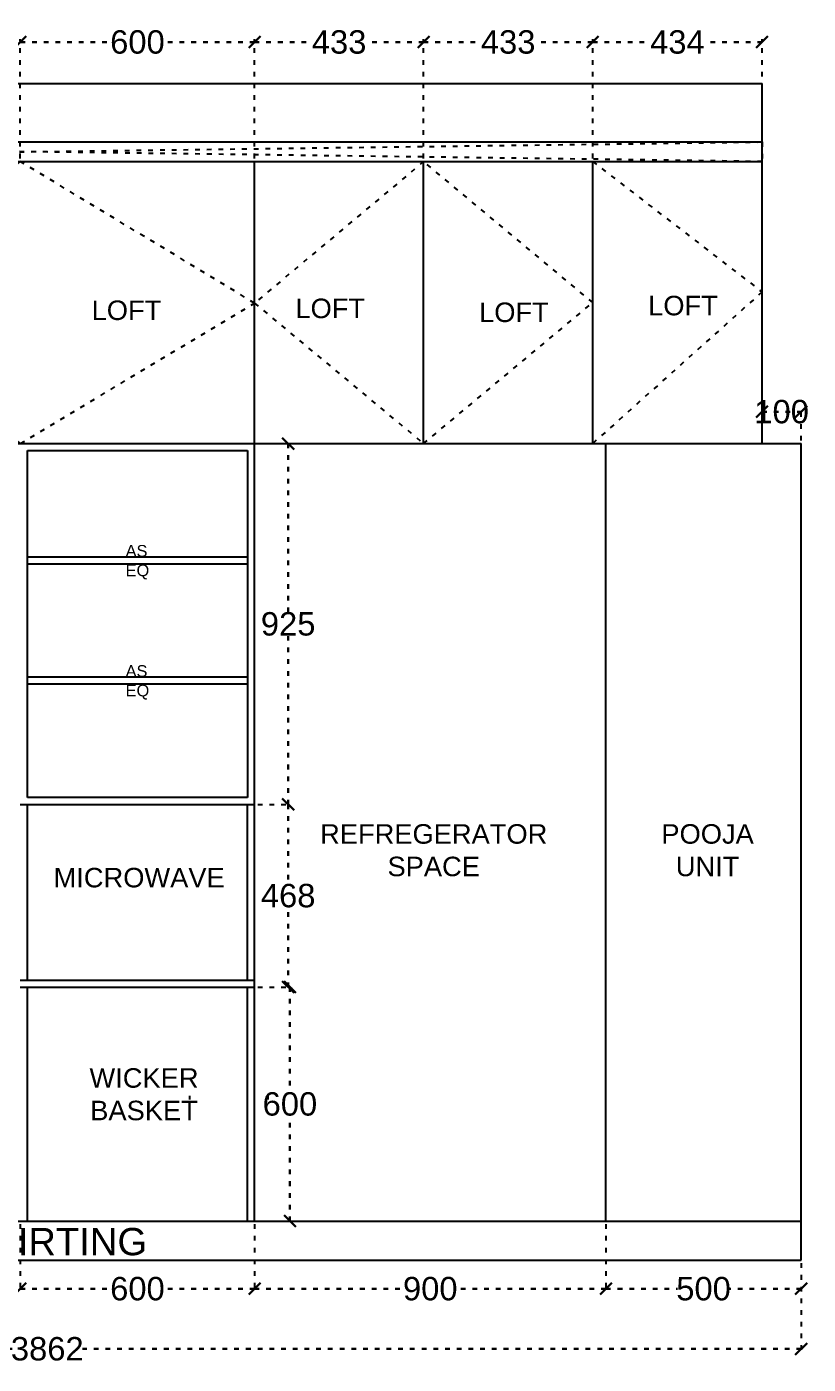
# Model space of a CAD drawing. Header units: millimetres. Extents: x 220712 to 1505573, y -354410 to 241923.
# Drawn here: x 248304 to 250306, y 90186 to 93614 of the extents above; entities that cross this region are included whole.
import ezdxf

# ---------------------------------------------------------------- set-up
doc = ezdxf.new("R2010")
doc.units = ezdxf.units.MM
doc.header["$MEASUREMENT"] = 0
doc.linetypes.add('ACAD_ISO03W100', pattern=[30, 12, -18])
doc.layers.add('Walls', color=253, linetype='Continuous')
doc.layers.add('Words', color=7, linetype='Continuous')
doc.styles.get("Standard").update_dxf_attribs({"font": 'arial.ttf'})
doc.dimstyles.get("Standard").update_dxf_attribs({"dimtxt": 60, "dimasz": 30, "dimexe": 7.75, "dimexo": 8.13, "dimgap": 0.63, "dimtad": 0, "dimtih": 1, "dimtoh": 1, "dimdec": 0, "dimzin": 0, "dimtxsty": 'Standard', "dimblk": 'OBLIQUE', "dimcen": 2.25, "dimclrd": 1, "dimclre": 1, "dimclrt": 1, "dimadec": 0, "dimazin": 0, "dimtfac": 1, "dimtdec": 0, "dimtofl": 0, "dimtmove": 0, "dimatfit": 3, "dimfxl": 1, "dimtolj": 1, "dimtzin": 0, "dimlwd": 30, "dimarcsym": 0})

# ---------------------------------------------------------------- blocks, each defined once
blk = doc.blocks.new('_Oblique')
at = {"color": 0, "linetype": 'ByBlock', "lineweight": -2}
blk.add_line((-0.5, -0.5), (0.5, 0.5), dxfattribs=at)
blk = doc.blocks.new('*D1745')
at = {"layer": 'Defpoints', "color": 0, "linetype": 'ACAD_ISO03W100', "transparency": 16777216}
for p in [(249787.5, 90553), (250287.5, 90453), (250287.5, 90379.5)]:
    blk.add_point(p, dxfattribs=at)
at = {"layer": 'Walls', "color": 1, "linetype": 'ACAD_ISO03W100', "lineweight": -2, "transparency": 16777216}
for p, q in [((249787.5, 90544.9), (249787.5, 90371.8)), ((250287.5, 90444.9), (250287.5, 90371.8))]:
    blk.add_line(p, q, dxfattribs=at)
at = {"layer": 'Walls', "color": 1, "linetype": 'ACAD_ISO03W100', "lineweight": 30, "transparency": 16777216}
for p, q in [((249787.5, 90379.5), (249970.7, 90379.5)), ((250287.5, 90379.5), (250104.3, 90379.5))]:
    blk.add_line(p, q, dxfattribs=at)
at = {"layer": 'Walls', "color": 1, "linetype": 'ACAD_ISO03W100', "lineweight": 30, "transparency": 16777216, "xscale": 30, "yscale": 30, "zscale": 30, "rotation": 180}
blk.add_blockref('_Oblique', (249787.5, 90379.5), dxfattribs=at)
at = {"layer": 'Walls', "color": 1, "linetype": 'ACAD_ISO03W100', "lineweight": 30, "transparency": 16777216, "xscale": 30, "yscale": 30, "zscale": 30}
blk.add_blockref('_Oblique', (250287.5, 90379.5), dxfattribs=at)
at = {"layer": 'Walls', "color": 1, "linetype": 'ACAD_ISO03W100', "transparency": 16777216, "insert": (250037.5, 90379.5), "char_height": 60, "attachment_point": 5}
blk.add_mtext('\\A1;500', dxfattribs=at)
blk = doc.blocks.new('*D1739')
at = {"layer": 'Defpoints', "color": 0, "linetype": 'ACAD_ISO03W100', "transparency": 16777216}
for p in [(248287.5, 90553), (248887.5, 90553), (248887.5, 90379.5)]:
    blk.add_point(p, dxfattribs=at)
at = {"layer": 'Walls', "color": 1, "linetype": 'ACAD_ISO03W100', "lineweight": -2, "transparency": 16777216}
for p, q in [((248287.5, 90544.9), (248287.5, 90371.7)), ((248887.5, 90544.9), (248887.5, 90371.7))]:
    blk.add_line(p, q, dxfattribs=at)
at = {"layer": 'Walls', "color": 1, "linetype": 'ACAD_ISO03W100', "lineweight": 30, "transparency": 16777216}
for p, q in [((248287.5, 90379.5), (248520.5, 90379.5)), ((248887.5, 90379.5), (248654.5, 90379.5))]:
    blk.add_line(p, q, dxfattribs=at)
at = {"layer": 'Walls', "color": 1, "linetype": 'ACAD_ISO03W100', "lineweight": 30, "transparency": 16777216, "xscale": 30, "yscale": 30, "zscale": 30, "rotation": 180}
blk.add_blockref('_Oblique', (248287.5, 90379.5), dxfattribs=at)
at = {"layer": 'Walls', "color": 1, "linetype": 'ACAD_ISO03W100', "lineweight": 30, "transparency": 16777216, "xscale": 30, "yscale": 30, "zscale": 30}
blk.add_blockref('_Oblique', (248887.5, 90379.5), dxfattribs=at)
at = {"layer": 'Walls', "color": 1, "linetype": 'ACAD_ISO03W100', "transparency": 16777216, "insert": (248587.5, 90379.5), "char_height": 60, "attachment_point": 5}
blk.add_mtext('\\A1;600', dxfattribs=at)
blk = doc.blocks.new('*D1740')
at = {"layer": 'Defpoints', "color": 0, "linetype": 'ACAD_ISO03W100', "transparency": 16777216}
for p in [(246425.5, 90453), (250287.5, 90453), (250287.5, 90225.5)]:
    blk.add_point(p, dxfattribs=at)
at = {"layer": 'Walls', "color": 1, "linetype": 'ACAD_ISO03W100', "lineweight": -2, "transparency": 16777216}
for p, q in [((246425.5, 90444.9), (246425.5, 90217.8)), ((250287.5, 90444.9), (250287.5, 90217.8))]:
    blk.add_line(p, q, dxfattribs=at)
at = {"layer": 'Walls', "color": 1, "linetype": 'ACAD_ISO03W100', "lineweight": 30, "transparency": 16777216}
for p, q in [((246425.5, 90225.5), (248266.6, 90225.5)), ((250287.5, 90225.5), (248446.4, 90225.5))]:
    blk.add_line(p, q, dxfattribs=at)
at = {"layer": 'Walls', "color": 1, "linetype": 'ACAD_ISO03W100', "lineweight": 30, "transparency": 16777216, "xscale": 30, "yscale": 30, "zscale": 30, "rotation": 180}
blk.add_blockref('_Oblique', (246425.5, 90225.5), dxfattribs=at)
at = {"layer": 'Walls', "color": 1, "linetype": 'ACAD_ISO03W100', "lineweight": 30, "transparency": 16777216, "xscale": 30, "yscale": 30, "zscale": 30}
blk.add_blockref('_Oblique', (250287.5, 90225.5), dxfattribs=at)
at = {"layer": 'Walls', "color": 1, "linetype": 'ACAD_ISO03W100', "transparency": 16777216, "insert": (248356.5, 90225.5), "char_height": 60, "attachment_point": 5}
blk.add_mtext('\\A1;3862', dxfattribs=at)
blk = doc.blocks.new('*D1756')
at = {"layer": 'Defpoints', "color": 0, "linetype": 'ACAD_ISO03W100', "transparency": 16777216}
for p in [(250287.5, 92627.5), (250187.5, 92546), (250287.5, 92546)]:
    blk.add_point(p, dxfattribs=at)
at = {"layer": 'Walls', "color": 1, "linetype": 'ACAD_ISO03W100', "lineweight": -2, "transparency": 16777216}
for p, q in [((250187.5, 92554.13), (250187.5, 92635.25)), ((250287.5, 92554.13), (250287.5, 92635.25))]:
    blk.add_line(p, q, dxfattribs=at)
at = {"layer": 'Walls', "color": 1, "linetype": 'ACAD_ISO03W100', "lineweight": 30, "transparency": 16777216}
blk.add_line((250187.5, 92627.5), (250287.5, 92627.5), dxfattribs=at)
at = {"layer": 'Walls', "color": 1, "linetype": 'ACAD_ISO03W100', "lineweight": 30, "transparency": 16777216, "xscale": 30, "yscale": 30, "zscale": 30, "rotation": 180}
blk.add_blockref('_Oblique', (250187.5, 92627.5), dxfattribs=at)
at = {"layer": 'Walls', "color": 1, "linetype": 'ACAD_ISO03W100', "lineweight": 30, "transparency": 16777216, "xscale": 30, "yscale": 30, "zscale": 30}
blk.add_blockref('_Oblique', (250287.5, 92627.5), dxfattribs=at)
at = {"layer": 'Walls', "color": 1, "linetype": 'ACAD_ISO03W100', "transparency": 16777216, "insert": (250237.5, 92627.5), "char_height": 60, "attachment_point": 5}
blk.add_mtext('\\A1;100', dxfattribs=at)
blk = doc.blocks.new('*D1737')
at = {"layer": 'Defpoints', "color": 0, "linetype": 'ACAD_ISO03W100', "transparency": 16777216}
for p in [(248887.5, 93575), (248287.5, 93269), (248887.5, 93269)]:
    blk.add_point(p, dxfattribs=at)
at = {"layer": 'Walls', "color": 1, "linetype": 'ACAD_ISO03W100', "lineweight": -2, "transparency": 16777216}
for p, q in [((248287.5, 93277.1), (248287.5, 93582.7)), ((248887.5, 93277.1), (248887.5, 93582.7))]:
    blk.add_line(p, q, dxfattribs=at)
at = {"layer": 'Walls', "color": 1, "linetype": 'ACAD_ISO03W100', "lineweight": 30, "transparency": 16777216}
for p, q in [((248287.5, 93575), (248520.5, 93575)), ((248887.5, 93575), (248654.5, 93575))]:
    blk.add_line(p, q, dxfattribs=at)
at = {"layer": 'Walls', "color": 1, "linetype": 'ACAD_ISO03W100', "lineweight": 30, "transparency": 16777216, "xscale": 30, "yscale": 30, "zscale": 30, "rotation": 180}
blk.add_blockref('_Oblique', (248287.5, 93575), dxfattribs=at)
at = {"layer": 'Walls', "color": 1, "linetype": 'ACAD_ISO03W100', "lineweight": 30, "transparency": 16777216, "xscale": 30, "yscale": 30, "zscale": 30}
blk.add_blockref('_Oblique', (248887.5, 93575), dxfattribs=at)
at = {"layer": 'Walls', "color": 1, "linetype": 'ACAD_ISO03W100', "transparency": 16777216, "insert": (248587.5, 93575), "char_height": 60, "attachment_point": 5}
blk.add_mtext('\\A1;600', dxfattribs=at)
blk = doc.blocks.new('*D1738')
at = {"layer": 'Defpoints', "color": 0, "linetype": 'ACAD_ISO03W100', "transparency": 16777216}
for p in [(248887.5, 93575), (248887.5, 93269), (249320.5, 93269)]:
    blk.add_point(p, dxfattribs=at)
at = {"layer": 'Walls', "color": 1, "linetype": 'ACAD_ISO03W100', "lineweight": -2, "transparency": 16777216}
for p, q in [((248887.5, 93277.1), (248887.5, 93582.8)), ((249320.5, 93277.1), (249320.5, 93582.8))]:
    blk.add_line(p, q, dxfattribs=at)
at = {"layer": 'Walls', "color": 1, "linetype": 'ACAD_ISO03W100', "lineweight": 30, "transparency": 16777216}
for p, q in [((248887.5, 93575), (249035.9, 93575)), ((249320.5, 93575), (249172.1, 93575))]:
    blk.add_line(p, q, dxfattribs=at)
at = {"layer": 'Walls', "color": 1, "linetype": 'ACAD_ISO03W100', "lineweight": 30, "transparency": 16777216, "xscale": 30, "yscale": 30, "zscale": 30, "rotation": 180}
blk.add_blockref('_Oblique', (248887.5, 93575), dxfattribs=at)
at = {"layer": 'Walls', "color": 1, "linetype": 'ACAD_ISO03W100', "lineweight": 30, "transparency": 16777216, "xscale": 30, "yscale": 30, "zscale": 30}
blk.add_blockref('_Oblique', (249320.5, 93575), dxfattribs=at)
at = {"layer": 'Walls', "color": 1, "linetype": 'ACAD_ISO03W100', "transparency": 16777216, "insert": (249104, 93575), "char_height": 60, "attachment_point": 5}
blk.add_mtext('\\A1;433', dxfattribs=at)
blk = doc.blocks.new('*D1750')
at = {"layer": 'Defpoints', "color": 0, "linetype": 'ACAD_ISO03W100', "transparency": 16777216}
for p in [(248887.5, 91153), (248978, 91153), (248887.5, 90553)]:
    blk.add_point(p, dxfattribs=at)
at = {"layer": 'Walls', "color": 1, "linetype": 'ACAD_ISO03W100', "lineweight": -2, "transparency": 16777216}
for p, q in [((248895.6, 91153), (248985.8, 91153)), ((248895.6, 90553), (248985.8, 90553))]:
    blk.add_line(p, q, dxfattribs=at)
at = {"layer": 'Walls', "color": 1, "linetype": 'ACAD_ISO03W100', "lineweight": 30, "transparency": 16777216}
for p, q in [((248978, 91153), (248978, 90884.3)), ((248978, 90553), (248978, 90821.7))]:
    blk.add_line(p, q, dxfattribs=at)
at = {"layer": 'Walls', "color": 1, "linetype": 'ACAD_ISO03W100', "lineweight": 30, "transparency": 16777216, "xscale": 30, "yscale": 30, "zscale": 30}
for p, rotation in [((248978, 91153), 90), ((248978, 90553), 270)]:
    blk.add_blockref('_Oblique', p, dxfattribs=dict(at, rotation=rotation))
at = {"layer": 'Walls', "color": 1, "linetype": 'ACAD_ISO03W100', "transparency": 16777216, "insert": (248978, 90853), "char_height": 60, "attachment_point": 5}
blk.add_mtext('\\A1;600', dxfattribs=at)
blk = doc.blocks.new('*D1751')
at = {"layer": 'Defpoints', "color": 0, "linetype": 'ACAD_ISO03W100', "transparency": 16777216}
for p in [(248887.5, 91621), (248973.5, 91621), (248887.5, 91153)]:
    blk.add_point(p, dxfattribs=at)
at = {"layer": 'Walls', "color": 1, "linetype": 'ACAD_ISO03W100', "lineweight": -2, "transparency": 16777216}
for p, q in [((248895.6, 91621), (248981.3, 91621)), ((248895.6, 91153), (248981.3, 91153))]:
    blk.add_line(p, q, dxfattribs=at)
at = {"layer": 'Walls', "color": 1, "linetype": 'ACAD_ISO03W100', "lineweight": 30, "transparency": 16777216}
for p, q in [((248973.5, 91621), (248973.5, 91418.3)), ((248973.5, 91153), (248973.5, 91355.7))]:
    blk.add_line(p, q, dxfattribs=at)
at = {"layer": 'Walls', "color": 1, "linetype": 'ACAD_ISO03W100', "lineweight": 30, "transparency": 16777216, "xscale": 30, "yscale": 30, "zscale": 30}
for p, rotation in [((248973.5, 91621), 90), ((248973.5, 91153), 270)]:
    blk.add_blockref('_Oblique', p, dxfattribs=dict(at, rotation=rotation))
at = {"layer": 'Walls', "color": 1, "linetype": 'ACAD_ISO03W100', "transparency": 16777216, "insert": (248973.5, 91387), "char_height": 60, "attachment_point": 5}
blk.add_mtext('\\A1;468', dxfattribs=at)
blk = doc.blocks.new('*D1744')
at = {"layer": 'Defpoints', "color": 0, "linetype": 'ACAD_ISO03W100', "transparency": 16777216}
for p in [(248887.5, 92546), (248973.5, 92546), (248887.5, 91621)]:
    blk.add_point(p, dxfattribs=at)
at = {"layer": 'Walls', "color": 1, "linetype": 'ACAD_ISO03W100', "lineweight": -2, "transparency": 16777216}
for p, q in [((248895.6, 92546), (248981.3, 92546)), ((248895.6, 91621), (248981.3, 91621))]:
    blk.add_line(p, q, dxfattribs=at)
at = {"layer": 'Walls', "color": 1, "linetype": 'ACAD_ISO03W100', "lineweight": 30, "transparency": 16777216}
for p, q in [((248973.5, 92546), (248973.5, 92114.8)), ((248973.5, 91621), (248973.5, 92052.2))]:
    blk.add_line(p, q, dxfattribs=at)
at = {"layer": 'Walls', "color": 1, "linetype": 'ACAD_ISO03W100', "lineweight": 30, "transparency": 16777216, "xscale": 30, "yscale": 30, "zscale": 30}
for p, rotation in [((248973.5, 92546), 90), ((248973.5, 91621), 270)]:
    blk.add_blockref('_Oblique', p, dxfattribs=dict(at, rotation=rotation))
at = {"layer": 'Walls', "color": 1, "linetype": 'ACAD_ISO03W100', "transparency": 16777216, "insert": (248973.5, 92083.5), "char_height": 60, "attachment_point": 5}
blk.add_mtext('\\A1;925', dxfattribs=at)
blk = doc.blocks.new('*D1743')
at = {"layer": 'Defpoints', "color": 0, "linetype": 'ACAD_ISO03W100', "transparency": 16777216}
for p in [(248887.5, 90553), (249787.5, 90553), (249787.5, 90379.5)]:
    blk.add_point(p, dxfattribs=at)
at = {"layer": 'Walls', "color": 1, "linetype": 'ACAD_ISO03W100', "lineweight": -2, "transparency": 16777216}
for p, q in [((248887.5, 90544.9), (248887.5, 90371.8)), ((249787.5, 90544.9), (249787.5, 90371.8))]:
    blk.add_line(p, q, dxfattribs=at)
at = {"layer": 'Walls', "color": 1, "linetype": 'ACAD_ISO03W100', "lineweight": 30, "transparency": 16777216}
for p, q in [((248887.5, 90379.5), (249270.7, 90379.5)), ((249787.5, 90379.5), (249404.3, 90379.5))]:
    blk.add_line(p, q, dxfattribs=at)
at = {"layer": 'Walls', "color": 1, "linetype": 'ACAD_ISO03W100', "lineweight": 30, "transparency": 16777216, "xscale": 30, "yscale": 30, "zscale": 30, "rotation": 180}
blk.add_blockref('_Oblique', (248887.5, 90379.5), dxfattribs=at)
at = {"layer": 'Walls', "color": 1, "linetype": 'ACAD_ISO03W100', "lineweight": 30, "transparency": 16777216, "xscale": 30, "yscale": 30, "zscale": 30}
blk.add_blockref('_Oblique', (249787.5, 90379.5), dxfattribs=at)
at = {"layer": 'Walls', "color": 1, "linetype": 'ACAD_ISO03W100', "transparency": 16777216, "insert": (249337.5, 90379.5), "char_height": 60, "attachment_point": 5}
blk.add_mtext('\\A1;900', dxfattribs=at)
blk = doc.blocks.new('*D1747')
at = {"layer": 'Defpoints', "color": 0, "linetype": 'ACAD_ISO03W100', "transparency": 16777216}
for p in [(249753.5, 93575), (249320.5, 93269), (249753.5, 93269)]:
    blk.add_point(p, dxfattribs=at)
at = {"layer": 'Walls', "color": 1, "linetype": 'ACAD_ISO03W100', "lineweight": -2, "transparency": 16777216}
for p, q in [((249320.5, 93277.1), (249320.5, 93582.8)), ((249753.5, 93277.1), (249753.5, 93582.8))]:
    blk.add_line(p, q, dxfattribs=at)
at = {"layer": 'Walls', "color": 1, "linetype": 'ACAD_ISO03W100', "lineweight": 30, "transparency": 16777216}
for p, q in [((249320.5, 93575), (249468.9, 93575)), ((249753.5, 93575), (249605.1, 93575))]:
    blk.add_line(p, q, dxfattribs=at)
at = {"layer": 'Walls', "color": 1, "linetype": 'ACAD_ISO03W100', "lineweight": 30, "transparency": 16777216, "xscale": 30, "yscale": 30, "zscale": 30, "rotation": 180}
blk.add_blockref('_Oblique', (249320.5, 93575), dxfattribs=at)
at = {"layer": 'Walls', "color": 1, "linetype": 'ACAD_ISO03W100', "lineweight": 30, "transparency": 16777216, "xscale": 30, "yscale": 30, "zscale": 30}
blk.add_blockref('_Oblique', (249753.5, 93575), dxfattribs=at)
at = {"layer": 'Walls', "color": 1, "linetype": 'ACAD_ISO03W100', "transparency": 16777216, "insert": (249537, 93575), "char_height": 60, "attachment_point": 5}
blk.add_mtext('\\A1;433', dxfattribs=at)
blk = doc.blocks.new('*D1748')
at = {"layer": 'Defpoints', "color": 0, "linetype": 'ACAD_ISO03W100', "transparency": 16777216}
for p in [(250187.5, 93575), (249753.5, 93269), (250187.5, 93269)]:
    blk.add_point(p, dxfattribs=at)
at = {"layer": 'Walls', "color": 1, "linetype": 'ACAD_ISO03W100', "lineweight": -2, "transparency": 16777216}
for p, q in [((249753.5, 93277.13), (249753.5, 93582.75)), ((250187.5, 93277.13), (250187.5, 93582.75))]:
    blk.add_line(p, q, dxfattribs=at)
at = {"layer": 'Walls', "color": 1, "linetype": 'ACAD_ISO03W100', "lineweight": 30, "transparency": 16777216}
for p, q in [((249753.5, 93575), (249902.503015, 93575)), ((250187.5, 93575), (250038.496985, 93575))]:
    blk.add_line(p, q, dxfattribs=at)
at = {"layer": 'Walls', "color": 1, "linetype": 'ACAD_ISO03W100', "lineweight": 30, "transparency": 16777216, "xscale": 30, "yscale": 30, "zscale": 30, "rotation": 180}
blk.add_blockref('_Oblique', (249753.5, 93575), dxfattribs=at)
at = {"layer": 'Walls', "color": 1, "linetype": 'ACAD_ISO03W100', "lineweight": 30, "transparency": 16777216, "xscale": 30, "yscale": 30, "zscale": 30}
blk.add_blockref('_Oblique', (250187.5, 93575), dxfattribs=at)
at = {"layer": 'Walls', "color": 1, "linetype": 'ACAD_ISO03W100', "transparency": 16777216, "insert": (249970.5, 93575), "char_height": 60, "attachment_point": 5}
blk.add_mtext('\\A1;434', dxfattribs=at)

msp = doc.modelspace()

# ---------------------------------------------------------------- linework, layer by layer
at = {"layer": 'Walls', "color": 18, "true_color": 0x000000}
for p, q in [((246275.5, 93469), (250187.5, 93469)), ((250187.5, 92546), (250187.5, 93469)), ((246275.5, 93319), (250187.5, 93319)), ((246425.5, 93269), (250187.5, 93269)), ((246275.5, 90453), (250287.5, 90453))]:
    msp.add_line(p, q, dxfattribs=at)
at = {"layer": 'Walls', "color": 159, "true_color": 0x22346e}
for p, q in [((248887.5, 90553), (248887.5, 93269)), ((248887.5, 90553), (248887.5, 93269)), ((249320.5, 92546), (249320.5, 93269)), ((249753.5, 92546), (249753.5, 93269)), ((246425.5, 92546), (250287.5, 92546)), ((249787.5, 90553), (249787.5, 92546)), ((250287.5, 90453), (250287.5, 92546)), ((248305.5, 92528), (248869.5, 92528)), ((248305.5, 91639), (248305.5, 92528)), ((248869.5, 92528), (248869.5, 91639)), ((248869.5, 92255), (248305.5, 92255)), ((248869.5, 92237), (248305.5, 92237)), ((248869.5, 91947), (248305.5, 91947)), ((248869.5, 91929), (248305.5, 91929)), ((248869.5, 91639), (248305.5, 91639)), ((248287.5, 91621), (248887.5, 91621)), ((248305.5, 91171), (248305.5, 91621)), ((248869.5, 91171), (248869.5, 91621)), ((248287.5, 91171), (248887.5, 91171)), ((248287.5, 91153), (248887.5, 91153)), ((248305.5, 90553), (248305.5, 91153)), ((248869.5, 90553), (248869.5, 91153)), ((248722, 90864.5), (248722, 90874.5)), ((248922, 90864.5), (248922, 90874.5)), ((246425.5, 90553), (250287.5, 90553))]:
    msp.add_line(p, q, dxfattribs=at)
at = {"layer": 'Walls', "color": 240, "linetype": 'ACAD_ISO03W100', "true_color": 0xed1f24}
msp.add_lwpolyline([(246425.5, 93269), (250187.5, 93319), (250187.5, 93269), (246425.5, 93319)], dxfattribs=at)
at = {"layer": 'Walls', "color": 9, "linetype": 'ACAD_ISO03W100', "true_color": 0xc7c8ca}
for points in [[(248287.5, 93269), (247837.5, 92861), (248287.5, 92546), (248887.5, 92906), (248287.5, 93269)], [(249320.5, 93269), (248887.5, 92906), (249320.5, 92546), (249753.5, 92907.5), (249320.5, 93269)], [(249753.5, 93269), (250187.5, 92934.5), (249753.5, 92546)]]:
    msp.add_lwpolyline(points, dxfattribs=at)

# ---------------------------------------------------------------- texts
at = {"color": 7, "char_height": 50, "attachment_point": 1}
for s, insert in [('\\pxqc;LOFT', (248328, 92912.7)), ('\\pxqc;LOFT', (248850, 92917.5)), ('\\pxqc;LOFT', (249320.5, 92907.5)), ('\\pxqc;LOFT', (249753.5, 92924.7)), ('\\pxqc;REFREGERATOR\\PSPACE', (249115, 91570.4)), ('\\pxqc;POOJA\\PUNIT', (249816.5, 91570.4)), ('\\pxqc;MICROWAVE', (248360.5, 91458.4)), ('\\pxqc;WICKER BASKET', (248373, 90944.9))]:
    msp.add_mtext_dynamic_manual_height_columns(s, width=462.73, gutter_width=1213, heights=[0], dxfattribs=dict(at, insert=insert))
at = {"insert": (248150.5, 90535.5), "char_height": 70, "attachment_point": 1}
msp.add_mtext_dynamic_manual_height_columns('SKIRTING', width=1609.978, gutter_width=12.5, heights=[0], dxfattribs=at)
at = {"layer": 'Words', "color": 0, "char_height": 30, "attachment_point": 1}
for insert in [(248557.2, 92286), (248557.2, 91978)]:
    msp.add_mtext_dynamic_manual_height_columns('AS\\PEQ', width=1178.022, gutter_width=866.4, heights=[0], dxfattribs=dict(at, insert=insert))

# ---------------------------------------------------------------- dimensions: what is measured, and where the dimension line sits
at = {"layer": 'Walls', "color": 9, "linetype": 'ACAD_ISO03W100', "true_color": 0xc7c8ca}
for base, p1, p2, picture, middle in [((248887.5, 93575), (248287.5, 93269), (248887.5, 93269), '*D1737', (248587.5, 93575)), ((248887.5, 93575), (249320.5, 93269), (248887.5, 93269), '*D1738', (249104, 93575)), ((249753.5, 93575), (249320.5, 93269), (249753.5, 93269), '*D1747', (249537, 93575)), ((250187.5, 93575), (249753.5, 93269), (250187.5, 93269), '*D1748', (249970.5, 93575)), ((248887.5, 90379.5), (248287.5, 90553), (248887.5, 90553), '*D1739', (248587.5, 90379.5)), ((250287.5, 90225.5), (246425.5, 90453), (250287.5, 90453), '*D1740', (248356.5, 90225.5))]:
    dim = msp.add_linear_dim(base=base, p1=p1, p2=p2, dimstyle='Standard', dxfattribs=at)
    dim.commit()
    dim.dimension.update_dxf_attribs({"geometry": picture, "text_midpoint": middle})
dim = msp.add_linear_dim(base=(250287.5, 92627.5), p1=(250187.5, 92546), p2=(250287.5, 92546), dimstyle='Standard', dxfattribs=at)
dim.commit()
dim.dimension.update_dxf_attribs({"geometry": '*D1756', "text_midpoint": (250237.5, 92627.5), "dimtype": 160})
for base, p1, p2, picture, middle in [((248973.5, 92546), (248887.5, 91621), (248887.5, 92546), '*D1744', (248973.5, 92083.5)), ((248973.5, 91621), (248887.5, 91153), (248887.5, 91621), '*D1751', (248973.5, 91387)), ((248978, 91153), (248887.5, 90553), (248887.5, 91153), '*D1750', (248978, 90853))]:
    dim = msp.add_linear_dim(base=base, p1=p1, p2=p2, angle=90, dimstyle='Standard', dxfattribs=at)
    dim.commit()
    dim.dimension.update_dxf_attribs({"geometry": picture, "text_midpoint": middle})
at = {"layer": 'Walls', "color": 159, "linetype": 'ACAD_ISO03W100', "true_color": 0x22346e}
for base, p1, p2, picture, middle in [((249787.5, 90379.5), (248887.5, 90553), (249787.5, 90553), '*D1743', (249337.5, 90379.5)), ((250287.5, 90379.5), (249787.5, 90553), (250287.5, 90453), '*D1745', (250037.5, 90379.5))]:
    dim = msp.add_linear_dim(base=base, p1=p1, p2=p2, dimstyle='Standard', dxfattribs=at)
    dim.commit()
    dim.dimension.update_dxf_attribs({"geometry": picture, "text_midpoint": middle})

doc.saveas('drawing.dxf')
